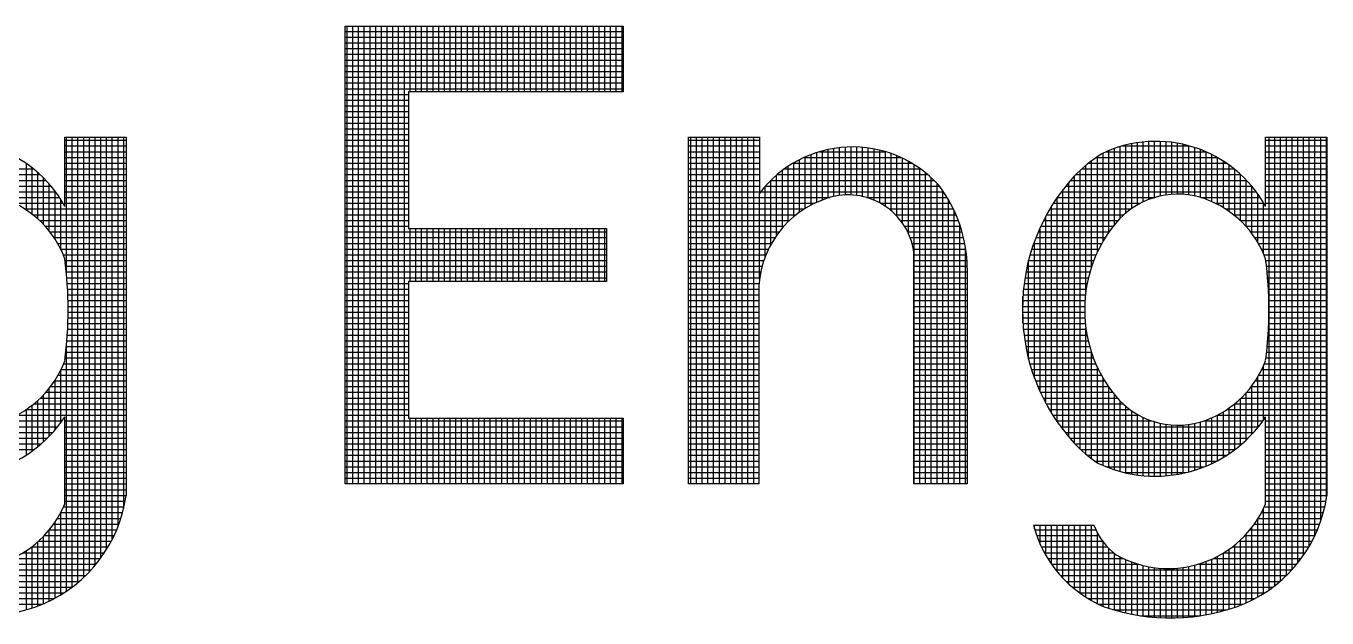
# Model space of a CAD drawing. Header units: inches. Extents: x 1131 to 1972, y 12 to 606.
# Drawn here: x 1853.351 to 1857.295, y 111.971 to 113.765 of the extents above; entities that cross this region are included whole.
import ezdxf

# ---------------------------------------------------------------- set-up
doc = ezdxf.new("R2010")
doc.units = ezdxf.units.IN
doc.header["$MEASUREMENT"] = 0
doc.layers.add('BG ÇÑ±¹Áö¿ª³\xad¹æ±â¼úÁÖ½ÄÈ¸»ç CI', color=7, linetype='Continuous')

msp = doc.modelspace()

# ---------------------------------------------------------------- linework, layer by layer
at = {"layer": 'BG ÇÑ±¹Áö¿ª³\xad¹æ±â¼úÁÖ½ÄÈ¸»ç CI', "color": 7, "linetype": 'Continuous', "lineweight": 25}
for p, q in [((1854.3183, 112.3777), (1854.3183, 113.7652)), ((1854.3183, 113.7652), (1855.1617, 113.7652)), ((1854.3245, 112.3777), (1854.3245, 113.7652)), ((1854.3419, 112.3777), (1854.3419, 113.7652)), ((1854.3593, 112.3777), (1854.3593, 113.7652)), ((1854.3766, 112.3777), (1854.3766, 113.7652)), ((1854.394, 112.3777), (1854.394, 113.7652)), ((1854.4114, 112.3777), (1854.4114, 113.7652)), ((1854.4287, 112.3777), (1854.4287, 113.7652)), ((1854.4461, 112.3777), (1854.4461, 113.7652)), ((1854.4635, 112.3777), (1854.4635, 113.7652)), ((1854.4808, 112.3777), (1854.4808, 113.7652)), ((1854.4982, 112.3777), (1854.4982, 113.7652)), ((1854.5155, 113.5659), (1854.5155, 113.7652)), ((1854.5329, 113.5659), (1854.5329, 113.7652)), ((1854.5503, 113.5659), (1854.5503, 113.7652)), ((1854.5676, 113.5659), (1854.5676, 113.7652)), ((1854.585, 113.5659), (1854.585, 113.7652)), ((1854.6024, 113.5659), (1854.6024, 113.7652)), ((1854.6197, 113.5659), (1854.6197, 113.7652)), ((1854.6371, 113.5659), (1854.6371, 113.7652)), ((1854.6545, 113.5659), (1854.6545, 113.7652)), ((1854.6718, 113.5659), (1854.6718, 113.7652)), ((1854.6892, 113.5659), (1854.6892, 113.7652)), ((1854.7066, 113.5659), (1854.7066, 113.7652)), ((1854.7239, 113.5659), (1854.7239, 113.7652)), ((1854.7413, 113.5659), (1854.7413, 113.7652)), ((1854.7586, 113.5659), (1854.7586, 113.7652)), ((1854.776, 113.5659), (1854.776, 113.7652)), ((1854.7934, 113.5659), (1854.7934, 113.7652)), ((1854.8107, 113.5659), (1854.8107, 113.7652)), ((1854.8281, 113.5659), (1854.8281, 113.7652)), ((1854.8455, 113.5659), (1854.8455, 113.7652)), ((1854.8628, 113.5659), (1854.8628, 113.7652)), ((1854.8802, 113.5659), (1854.8802, 113.7652)), ((1854.8976, 113.5659), (1854.8976, 113.7652)), ((1854.9149, 113.5659), (1854.9149, 113.7652)), ((1854.9323, 113.5659), (1854.9323, 113.7652)), ((1854.9497, 113.5659), (1854.9497, 113.7652)), ((1854.967, 113.5659), (1854.967, 113.7652)), ((1854.9844, 113.5659), (1854.9844, 113.7652)), ((1855.0017, 113.5659), (1855.0017, 113.7652)), ((1855.0191, 113.5659), (1855.0191, 113.7652)), ((1855.0365, 113.5659), (1855.0365, 113.7652)), ((1855.0538, 113.5659), (1855.0538, 113.7652)), ((1855.0712, 113.5659), (1855.0712, 113.7652)), ((1855.0886, 113.5659), (1855.0886, 113.7652)), ((1855.1059, 113.5659), (1855.1059, 113.7652)), ((1855.1233, 113.5659), (1855.1233, 113.7652)), ((1855.1407, 113.5659), (1855.1407, 113.7652)), ((1855.158, 113.5659), (1855.158, 113.7652)), ((1855.1617, 113.7652), (1855.1617, 113.5659)), ((1854.3183, 113.749), (1855.1617, 113.749)), ((1854.3183, 113.7316), (1855.1617, 113.7316)), ((1854.3183, 113.7143), (1855.1617, 113.7143)), ((1854.3183, 113.6969), (1855.1617, 113.6969)), ((1854.3183, 113.6795), (1855.1617, 113.6795)), ((1854.3183, 113.6622), (1855.1617, 113.6622)), ((1854.3183, 113.6448), (1855.1617, 113.6448)), ((1854.3183, 113.6274), (1855.1617, 113.6274)), ((1854.3183, 113.6101), (1855.1617, 113.6101)), ((1854.3183, 113.5927), (1855.1617, 113.5927)), ((1854.3183, 113.5753), (1855.1617, 113.5753)), ((1855.1617, 113.5659), (1854.5105, 113.5659)), ((1854.5105, 113.5659), (1854.5105, 113.152)), ((1854.3183, 113.558), (1854.5105, 113.558)), ((1854.3183, 113.5406), (1854.5105, 113.5406)), ((1854.3183, 113.5232), (1854.5105, 113.5232)), ((1854.3183, 113.5059), (1854.5105, 113.5059)), ((1854.3183, 113.4885), (1854.5105, 113.4885)), ((1854.3183, 113.4712), (1854.5105, 113.4712)), ((1854.3183, 113.4538), (1854.5105, 113.4538)), ((1853.4686, 113.2183), (1853.4686, 113.4287)), ((1853.4686, 113.4287), (1853.6548, 113.4287)), ((1853.4686, 113.4191), (1853.6548, 113.4191)), ((1853.4737, 113.0148), (1853.4737, 113.4287)), ((1853.491, 112.0647), (1853.491, 113.4287)), ((1853.5084, 112.0785), (1853.5084, 113.4287)), ((1853.5258, 112.094), (1853.5258, 113.4287)), ((1853.5431, 112.1113), (1853.5431, 113.4287)), ((1853.5605, 112.1308), (1853.5605, 113.4287)), ((1853.5779, 112.153), (1853.5779, 113.4287)), ((1853.5952, 112.1787), (1853.5952, 113.4287)), ((1853.6126, 112.2094), (1853.6126, 113.4287)), ((1853.63, 112.248), (1853.63, 113.4287)), ((1853.6473, 112.3032), (1853.6473, 113.4287)), ((1853.6548, 113.4287), (1853.6548, 112.3425)), ((1854.3183, 113.4364), (1854.5105, 113.4364)), ((1854.3183, 113.4191), (1854.5105, 113.4191)), ((1855.3599, 112.3777), (1855.3599, 113.4281)), ((1855.3599, 113.4281), (1855.5747, 113.4281)), ((1855.3599, 113.4191), (1855.5747, 113.4191)), ((1855.3664, 112.3777), (1855.3664, 113.4281)), ((1855.3838, 112.3777), (1855.3838, 113.4281)), ((1855.4011, 112.3777), (1855.4011, 113.4281)), ((1855.4185, 112.3777), (1855.4185, 113.4281)), ((1855.4359, 112.3777), (1855.4359, 113.4281)), ((1855.4532, 112.3777), (1855.4532, 113.4281)), ((1855.4706, 112.3777), (1855.4706, 113.4281)), ((1855.488, 112.3777), (1855.488, 113.4281)), ((1855.5053, 112.3777), (1855.5053, 113.4281)), ((1855.5227, 112.3777), (1855.5227, 113.4281)), ((1855.54, 112.3777), (1855.54, 113.4281)), ((1855.5574, 112.3777), (1855.5574, 113.4281)), ((1855.5747, 113.4281), (1855.5747, 113.258)), ((1856.7035, 113.2119), (1856.7035, 113.4084)), ((1856.7208, 113.2229), (1856.7208, 113.4115)), ((1856.7382, 113.232), (1856.7382, 113.4137)), ((1856.7556, 113.2394), (1856.7556, 113.415)), ((1856.7729, 113.2454), (1856.7729, 113.4156)), ((1856.7903, 113.2499), (1856.7903, 113.4154)), ((1856.8077, 113.2531), (1856.8077, 113.4144)), ((1856.825, 113.255), (1856.825, 113.4126)), ((1856.8424, 113.2556), (1856.8424, 113.41)), ((1856.8598, 113.2551), (1856.8598, 113.4065)), ((1857.1093, 113.2183), (1857.1093, 113.4287)), ((1857.1093, 113.4287), (1857.2955, 113.4287)), ((1857.1093, 113.4191), (1857.2955, 113.4191)), ((1857.1202, 112.0563), (1857.1202, 113.4287)), ((1857.1376, 112.0692), (1857.1376, 113.4287)), ((1857.1549, 112.0835), (1857.1549, 113.4287)), ((1857.1723, 112.0996), (1857.1723, 113.4287)), ((1857.1897, 112.1176), (1857.1897, 113.4287)), ((1857.207, 112.1379), (1857.207, 113.4287)), ((1857.2244, 112.1612), (1857.2244, 113.4287)), ((1857.2418, 112.1885), (1857.2418, 113.4287)), ((1857.2591, 112.2214), (1857.2591, 113.4287)), ((1857.2765, 112.2639), (1857.2765, 113.4287)), ((1857.2939, 112.3319), (1857.2939, 113.4287)), ((1857.2955, 113.4287), (1857.2955, 112.3425)), ((1853.4686, 113.4017), (1853.6548, 113.4017)), ((1853.4686, 113.3843), (1853.6548, 113.3843)), ((1853.4686, 113.367), (1853.6548, 113.367)), ((1854.3183, 113.4017), (1854.5105, 113.4017)), ((1854.3183, 113.3843), (1854.5105, 113.3843)), ((1854.3183, 113.367), (1854.5105, 113.367)), ((1855.3599, 113.4017), (1855.5747, 113.4017)), ((1855.3599, 113.3843), (1855.5747, 113.3843)), ((1855.3599, 113.367), (1855.5747, 113.367)), ((1855.7102, 113.367), (1856.0033, 113.367)), ((1855.7137, 113.2126), (1855.7137, 113.3685)), ((1855.7311, 113.2225), (1855.7311, 113.3757)), ((1855.7484, 113.231), (1855.7484, 113.3818)), ((1855.7566, 113.3843), (1855.957, 113.3843)), ((1855.7658, 113.2381), (1855.7658, 113.3869)), ((1855.7832, 113.244), (1855.7832, 113.3911)), ((1855.8005, 113.2486), (1855.8005, 113.3943)), ((1855.8179, 113.2517), (1855.8179, 113.3967)), ((1855.8352, 113.2532), (1855.8352, 113.3982)), ((1855.8526, 113.2532), (1855.8526, 113.3988)), ((1855.87, 113.2516), (1855.87, 113.3986)), ((1855.8873, 113.2486), (1855.8873, 113.3975)), ((1855.9047, 113.2439), (1855.9047, 113.3956)), ((1855.9221, 113.2375), (1855.9221, 113.3928)), ((1855.9394, 113.2292), (1855.9394, 113.389)), ((1855.9568, 113.2186), (1855.9568, 113.3844)), ((1855.9742, 113.2054), (1855.9742, 113.3788)), ((1855.9915, 113.1887), (1855.9915, 113.3721)), ((1856.5958, 113.367), (1856.9627, 113.367)), ((1856.5993, 113.0798), (1856.5993, 113.3694)), ((1856.6166, 113.1128), (1856.6166, 113.38)), ((1856.6263, 113.3843), (1856.9278, 113.3843)), ((1856.634, 113.1398), (1856.634, 113.3876)), ((1856.6514, 113.1629), (1856.6514, 113.3942)), ((1856.6687, 113.1827), (1856.6687, 113.3998)), ((1856.6752, 113.4017), (1856.8789, 113.4017)), ((1856.6861, 113.1987), (1856.6861, 113.4046)), ((1856.8771, 113.2533), (1856.8771, 113.4022)), ((1856.8945, 113.2502), (1856.8945, 113.397)), ((1856.9118, 113.2459), (1856.9118, 113.3908)), ((1856.9292, 113.2401), (1856.9292, 113.3837)), ((1856.9466, 113.233), (1856.9466, 113.3755)), ((1856.9639, 113.2247), (1856.9639, 113.3663)), ((1857.1093, 113.4017), (1857.2955, 113.4017)), ((1857.1093, 113.3843), (1857.2955, 113.3843)), ((1857.1093, 113.367), (1857.2955, 113.367)), ((1852.9114, 113.3322), (1853.3734, 113.3322)), ((1853.3521, 113.2076), (1853.3521, 113.3481)), ((1853.3695, 113.195), (1853.3695, 113.3353)), ((1853.4686, 113.3496), (1853.6548, 113.3496)), ((1853.4686, 113.3322), (1853.6548, 113.3322)), ((1854.3183, 113.3496), (1854.5105, 113.3496)), ((1854.3183, 113.3322), (1854.5105, 113.3322)), ((1855.3599, 113.3496), (1855.5747, 113.3496)), ((1855.3599, 113.3322), (1855.5747, 113.3322)), ((1855.6442, 113.1533), (1855.6442, 113.3276)), ((1855.6505, 113.3322), (1856.0631, 113.3322)), ((1855.6616, 113.1718), (1855.6616, 113.3399)), ((1855.677, 113.3496), (1856.0366, 113.3496)), ((1855.679, 113.1876), (1855.679, 113.3508)), ((1855.6963, 113.201), (1855.6963, 113.3603)), ((1856.0089, 113.1671), (1856.0089, 113.3644)), ((1856.0263, 113.1368), (1856.0263, 113.3555)), ((1856.0436, 112.3777), (1856.0436, 113.3453)), ((1856.061, 112.3777), (1856.061, 113.3337)), ((1856.5472, 112.4832), (1856.5472, 113.3278)), ((1856.5521, 113.3322), (1857.014, 113.3322)), ((1856.5646, 112.961), (1856.5646, 113.3431)), ((1856.5725, 113.3496), (1856.9906, 113.3496)), ((1856.5819, 113.0364), (1856.5819, 113.3569)), ((1856.9813, 113.2149), (1856.9813, 113.3558)), ((1856.9987, 113.2035), (1856.9987, 113.344)), ((1857.016, 113.1903), (1857.016, 113.3306)), ((1857.1093, 113.3496), (1857.2955, 113.3496)), ((1857.1093, 113.3322), (1857.2955, 113.3322)), ((1852.8773, 113.2975), (1853.411, 113.2975)), ((1852.8933, 113.3149), (1853.3935, 113.3149)), ((1853.3869, 113.1805), (1853.3869, 113.3209)), ((1853.4042, 113.1635), (1853.4042, 113.3045)), ((1853.4686, 113.3149), (1853.6548, 113.3149)), ((1853.4686, 113.2975), (1853.6548, 113.2975)), ((1854.3183, 113.3149), (1854.5105, 113.3149)), ((1854.3183, 113.2975), (1854.5105, 113.2975)), ((1855.3599, 113.3149), (1855.5747, 113.3149)), ((1855.3599, 113.2975), (1855.5747, 113.2975)), ((1855.6093, 113.2975), (1856.1042, 113.2975)), ((1855.6095, 113.1033), (1855.6095, 113.2977)), ((1855.6269, 113.131), (1855.6269, 113.3136)), ((1855.6283, 113.3149), (1856.0852, 113.3149)), ((1856.0783, 112.3777), (1856.0783, 113.3206)), ((1856.0957, 112.3777), (1856.0957, 113.3056)), ((1856.1131, 112.3777), (1856.1131, 113.2885)), ((1856.5125, 112.5199), (1856.5125, 113.291)), ((1856.518, 113.2975), (1857.0517, 113.2975)), ((1856.5298, 112.5003), (1856.5298, 113.3106)), ((1856.5339, 113.3149), (1857.0342, 113.3149)), ((1857.0334, 113.175), (1857.0334, 113.3156)), ((1857.0508, 113.1571), (1857.0508, 113.2985)), ((1857.1093, 113.3149), (1857.2955, 113.3149)), ((1857.1093, 113.2975), (1857.2955, 113.2975)), ((1852.8493, 113.2628), (1853.4402, 113.2628)), ((1852.8628, 113.2801), (1853.4265, 113.2801)), ((1853.4216, 113.1435), (1853.4216, 113.2859)), ((1853.4389, 113.1192), (1853.4389, 113.2645)), ((1853.4686, 113.2801), (1853.6548, 113.2801)), ((1853.4686, 113.2628), (1853.6548, 113.2628)), ((1854.3183, 113.2801), (1854.5105, 113.2801)), ((1854.3183, 113.2628), (1854.5105, 113.2628)), ((1855.3599, 113.2801), (1855.5747, 113.2801)), ((1855.3599, 113.2628), (1855.5747, 113.2628)), ((1855.5748, 112.9971), (1855.5748, 113.258)), ((1855.5784, 113.2628), (1856.1328, 113.2628)), ((1855.5921, 113.066), (1855.5921, 113.2793)), ((1855.5929, 113.2801), (1856.1204, 113.2801)), ((1856.1304, 112.3777), (1856.1304, 113.2662)), ((1856.49, 113.2628), (1857.0809, 113.2628)), ((1856.4951, 112.5414), (1856.4951, 113.2695)), ((1856.5035, 113.2801), (1857.0672, 113.2801)), ((1857.0681, 113.1358), (1857.0681, 113.279)), ((1857.0855, 113.1098), (1857.0855, 113.2564)), ((1857.1093, 113.2801), (1857.2955, 113.2801)), ((1857.1093, 113.2628), (1857.2955, 113.2628)), ((1853.2727, 113.2454), (1853.4524, 113.2454)), ((1853.3166, 113.228), (1853.4631, 113.228)), ((1853.3474, 113.2107), (1853.6548, 113.2107)), ((1853.4563, 113.0886), (1853.4563, 113.2393)), ((1853.4686, 113.2454), (1853.6548, 113.2454)), ((1853.4686, 113.228), (1853.6548, 113.228)), ((1854.3183, 113.2454), (1854.5105, 113.2454)), ((1854.3183, 113.228), (1854.5105, 113.228)), ((1854.3183, 113.2107), (1854.5105, 113.2107)), ((1855.3599, 113.2454), (1855.788, 113.2454)), ((1855.3599, 113.228), (1855.7421, 113.228)), ((1855.3599, 113.2107), (1855.7106, 113.2107)), ((1855.8998, 113.2454), (1856.1439, 113.2454)), ((1855.9415, 113.228), (1856.1539, 113.228)), ((1855.9677, 113.2107), (1856.1628, 113.2107)), ((1856.1478, 112.3777), (1856.1478, 113.2388)), ((1856.4552, 113.2107), (1856.7017, 113.2107)), ((1856.4604, 112.5918), (1856.4604, 113.2192)), ((1856.466, 113.228), (1856.7302, 113.228)), ((1856.4775, 113.2454), (1856.7731, 113.2454)), ((1856.4777, 112.5652), (1856.4777, 113.2457)), ((1856.9134, 113.2454), (1857.093, 113.2454)), ((1856.9572, 113.228), (1857.1038, 113.228)), ((1856.988, 113.2107), (1857.2955, 113.2107)), ((1857.1029, 113.076), (1857.1029, 113.2297)), ((1857.1093, 113.2454), (1857.2955, 113.2454)), ((1857.1093, 113.228), (1857.2955, 113.228)), ((1853.3717, 113.1933), (1853.6548, 113.1933)), ((1853.3918, 113.176), (1853.6548, 113.176)), ((1854.3183, 113.1933), (1854.5105, 113.1933)), ((1854.3183, 113.176), (1854.5105, 113.176)), ((1855.3599, 113.1933), (1855.6861, 113.1933)), ((1855.3599, 113.176), (1855.6659, 113.176)), ((1855.9871, 113.1933), (1856.1707, 113.1933)), ((1856.0024, 113.176), (1856.1777, 113.176)), ((1856.1652, 112.3777), (1856.1652, 113.2057)), ((1856.4362, 113.176), (1856.6625, 113.176)), ((1856.443, 112.6219), (1856.443, 113.189)), ((1856.4453, 113.1933), (1856.6799, 113.1933)), ((1857.0123, 113.1933), (1857.2955, 113.1933)), ((1857.0324, 113.176), (1857.2955, 113.176)), ((1853.4088, 113.1586), (1853.6548, 113.1586)), ((1853.4233, 113.1412), (1853.6548, 113.1412)), ((1854.3183, 113.1586), (1854.5105, 113.1586)), ((1854.3183, 113.1412), (1855.1108, 113.1412)), ((1854.5105, 113.152), (1855.1108, 113.152)), ((1854.5155, 112.991), (1854.5155, 113.152)), ((1854.5329, 112.991), (1854.5329, 113.152)), ((1854.5503, 112.991), (1854.5503, 113.152)), ((1854.5676, 112.991), (1854.5676, 113.152)), ((1854.585, 112.991), (1854.585, 113.152)), ((1854.6024, 112.991), (1854.6024, 113.152)), ((1854.6197, 112.991), (1854.6197, 113.152)), ((1854.6371, 112.991), (1854.6371, 113.152)), ((1854.6545, 112.991), (1854.6545, 113.152)), ((1854.6718, 112.991), (1854.6718, 113.152)), ((1854.6892, 112.991), (1854.6892, 113.152)), ((1854.7066, 112.991), (1854.7066, 113.152)), ((1854.7239, 112.991), (1854.7239, 113.152)), ((1854.7413, 112.991), (1854.7413, 113.152)), ((1854.7586, 112.991), (1854.7586, 113.152)), ((1854.776, 112.991), (1854.776, 113.152)), ((1854.7934, 112.991), (1854.7934, 113.152)), ((1854.8107, 112.991), (1854.8107, 113.152)), ((1854.8281, 112.991), (1854.8281, 113.152)), ((1854.8455, 112.991), (1854.8455, 113.152)), ((1854.8628, 112.991), (1854.8628, 113.152)), ((1854.8802, 112.991), (1854.8802, 113.152)), ((1854.8976, 112.991), (1854.8976, 113.152)), ((1854.9149, 112.991), (1854.9149, 113.152)), ((1854.9323, 112.991), (1854.9323, 113.152)), ((1854.9497, 112.991), (1854.9497, 113.152)), ((1854.967, 112.991), (1854.967, 113.152)), ((1854.9844, 112.991), (1854.9844, 113.152)), ((1855.0017, 112.991), (1855.0017, 113.152)), ((1855.0191, 112.991), (1855.0191, 113.152)), ((1855.0365, 112.991), (1855.0365, 113.152)), ((1855.0538, 112.991), (1855.0538, 113.152)), ((1855.0712, 112.991), (1855.0712, 113.152)), ((1855.0886, 112.991), (1855.0886, 113.152)), ((1855.1059, 112.991), (1855.1059, 113.152)), ((1855.1108, 113.152), (1855.1108, 112.991)), ((1855.3599, 113.1586), (1855.6489, 113.1586)), ((1855.3599, 113.1412), (1855.6344, 113.1412)), ((1856.0145, 113.1586), (1856.1839, 113.1586)), ((1856.0242, 113.1412), (1856.1892, 113.1412)), ((1856.1825, 112.3777), (1856.1825, 113.1626)), ((1856.42, 113.1412), (1856.635, 113.1412)), ((1856.4256, 112.6569), (1856.4256, 113.154)), ((1856.4277, 113.1586), (1856.648, 113.1586)), ((1857.0494, 113.1586), (1857.2955, 113.1586)), ((1857.064, 113.1412), (1857.2955, 113.1412)), ((1853.4359, 113.1239), (1853.6548, 113.1239)), ((1853.4467, 113.1065), (1853.6548, 113.1065)), ((1854.3183, 113.1239), (1855.1108, 113.1239)), ((1854.3183, 113.1065), (1855.1108, 113.1065)), ((1855.3599, 113.1239), (1855.622, 113.1239)), ((1855.3599, 113.1065), (1855.6113, 113.1065)), ((1856.0317, 113.1239), (1856.1937, 113.1239)), ((1856.0374, 113.1065), (1856.1974, 113.1065)), ((1856.1999, 112.3777), (1856.1999, 113.0919)), ((1856.4064, 113.1065), (1856.613, 113.1065)), ((1856.4083, 112.6993), (1856.4083, 113.1116)), ((1856.4129, 113.1239), (1856.6234, 113.1239)), ((1857.0766, 113.1239), (1857.2955, 113.1239)), ((1857.0874, 113.1065), (1857.2955, 113.1065)), ((1853.4561, 113.0891), (1853.6548, 113.0891)), ((1853.464, 113.0718), (1853.6548, 113.0718)), ((1853.4694, 113.0544), (1853.6548, 113.0544)), ((1854.3183, 113.0891), (1855.1108, 113.0891)), ((1854.3183, 113.0718), (1855.1108, 113.0718)), ((1854.3183, 113.0544), (1855.1108, 113.0544)), ((1855.3599, 113.0891), (1855.6021, 113.0891)), ((1855.3599, 113.0718), (1855.5944, 113.0718)), ((1855.3599, 113.0544), (1855.5879, 113.0544)), ((1856.0415, 113.0891), (1856.2003, 113.0891)), ((1856.0428, 112.3777), (1856.0428, 113.0808)), ((1856.0428, 113.0718), (1856.2025, 113.0718)), ((1856.0428, 113.0544), (1856.204, 113.0544)), ((1856.3906, 113.0544), (1856.5884, 113.0544)), ((1856.3909, 112.7553), (1856.3909, 113.0556)), ((1856.3953, 113.0718), (1856.5956, 113.0718)), ((1856.4006, 113.0891), (1856.6038, 113.0891)), ((1857.0967, 113.0891), (1857.2955, 113.0891)), ((1857.1047, 113.0718), (1857.2955, 113.0718)), ((1857.11, 113.0544), (1857.2955, 113.0544)), ((1853.4714, 113.037), (1853.6548, 113.037)), ((1853.4732, 113.0197), (1853.6548, 113.0197)), ((1854.3183, 113.037), (1855.1108, 113.037)), ((1854.3183, 113.0197), (1855.1108, 113.0197)), ((1855.3599, 113.037), (1855.5827, 113.037)), ((1855.3599, 113.0197), (1855.5785, 113.0197)), ((1856.0428, 113.037), (1856.2048, 113.037)), ((1856.0428, 113.0197), (1856.2049, 113.0197)), ((1856.2049, 113.0312), (1856.2049, 112.3777)), ((1856.3829, 113.0197), (1856.5767, 113.0197)), ((1856.3865, 113.037), (1856.5821, 113.037)), ((1857.1121, 113.037), (1857.2955, 113.037)), ((1857.1139, 113.0197), (1857.2955, 113.0197)), ((1853.4748, 113.0023), (1853.6548, 113.0023)), ((1853.476, 112.9849), (1853.6548, 112.9849)), ((1854.3183, 113.0023), (1855.1108, 113.0023)), ((1854.3183, 112.9849), (1854.5105, 112.9849)), ((1855.1108, 112.991), (1854.5105, 112.991)), ((1854.5105, 112.991), (1854.5105, 112.577)), ((1855.3599, 113.0023), (1855.5755, 113.0023)), ((1855.3599, 112.9849), (1855.5735, 112.9849)), ((1856.0428, 113.0023), (1856.2049, 113.0023)), ((1856.0428, 112.9849), (1856.2049, 112.9849)), ((1856.3773, 112.9849), (1856.5684, 112.9849)), ((1856.3798, 113.0023), (1856.5722, 113.0023)), ((1857.1154, 113.0023), (1857.2955, 113.0023)), ((1857.1167, 112.9849), (1857.2955, 112.9849)), ((1853.4771, 112.9676), (1853.6548, 112.9676)), ((1853.4779, 112.9502), (1853.6548, 112.9502)), ((1853.4784, 112.9329), (1853.6548, 112.9329)), ((1854.3183, 112.9676), (1854.5105, 112.9676)), ((1854.3183, 112.9502), (1854.5105, 112.9502)), ((1854.3183, 112.9329), (1854.5105, 112.9329)), ((1855.3599, 112.9676), (1855.5725, 112.9676)), ((1855.3599, 112.9502), (1855.5724, 112.9502)), ((1855.3599, 112.9329), (1855.5724, 112.9329)), ((1855.5724, 112.9537), (1855.5724, 112.3777)), ((1856.0428, 112.9676), (1856.2049, 112.9676)), ((1856.0428, 112.9502), (1856.2049, 112.9502)), ((1856.0428, 112.9329), (1856.2049, 112.9329)), ((1856.3729, 112.9329), (1856.5619, 112.9329)), ((1856.3735, 112.8649), (1856.3735, 112.946)), ((1856.3738, 112.9502), (1856.5633, 112.9502)), ((1856.3753, 112.9676), (1856.5655, 112.9676)), ((1857.1178, 112.9676), (1857.2955, 112.9676)), ((1857.1185, 112.9502), (1857.2955, 112.9502)), ((1857.1191, 112.9329), (1857.2955, 112.9329)), ((1853.4787, 112.9155), (1853.6548, 112.9155)), ((1853.4787, 112.8981), (1853.6548, 112.8981)), ((1854.3183, 112.9155), (1854.5105, 112.9155)), ((1854.3183, 112.8981), (1854.5105, 112.8981)), ((1855.3599, 112.9155), (1855.5724, 112.9155)), ((1855.3599, 112.8981), (1855.5724, 112.8981)), ((1856.0428, 112.9155), (1856.2049, 112.9155)), ((1856.0428, 112.8981), (1856.2049, 112.8981)), ((1856.3724, 112.9155), (1856.5612, 112.9155)), ((1856.3724, 112.8981), (1856.5611, 112.8981)), ((1857.1193, 112.9155), (1857.2955, 112.9155)), ((1857.1194, 112.8981), (1857.2955, 112.8981)), ((1853.478, 112.8634), (1853.6548, 112.8634)), ((1853.4784, 112.8808), (1853.6548, 112.8808)), ((1854.3183, 112.8808), (1854.5105, 112.8808)), ((1854.3183, 112.8634), (1854.5105, 112.8634)), ((1855.3599, 112.8808), (1855.5724, 112.8808)), ((1855.3599, 112.8634), (1855.5724, 112.8634)), ((1856.0428, 112.8808), (1856.2049, 112.8808)), ((1856.0428, 112.8634), (1856.2049, 112.8634)), ((1856.3728, 112.8808), (1856.5617, 112.8808)), ((1856.3736, 112.8634), (1856.563, 112.8634)), ((1857.1186, 112.8634), (1857.2955, 112.8634)), ((1857.1191, 112.8808), (1857.2955, 112.8808)), ((1853.4762, 112.8287), (1853.6548, 112.8287)), ((1853.4772, 112.846), (1853.6548, 112.846)), ((1854.3183, 112.846), (1854.5105, 112.846)), ((1854.3183, 112.8287), (1854.5105, 112.8287)), ((1855.3599, 112.846), (1855.5724, 112.846)), ((1855.3599, 112.8287), (1855.5724, 112.8287)), ((1856.0428, 112.846), (1856.2049, 112.846)), ((1856.0428, 112.8287), (1856.2049, 112.8287)), ((1856.375, 112.846), (1856.5651, 112.846)), ((1856.377, 112.8287), (1856.5679, 112.8287)), ((1856.5646, 112.4678), (1856.5646, 112.8499)), ((1857.1169, 112.8287), (1857.2955, 112.8287)), ((1857.1179, 112.846), (1857.2955, 112.846)), ((1853.4717, 112.7766), (1853.6548, 112.7766)), ((1853.4735, 112.7939), (1853.6548, 112.7939)), ((1853.4737, 112.0522), (1853.4737, 112.7961)), ((1853.475, 112.8113), (1853.6548, 112.8113)), ((1854.3183, 112.8113), (1854.5105, 112.8113)), ((1854.3183, 112.7939), (1854.5105, 112.7939)), ((1854.3183, 112.7766), (1854.5105, 112.7766)), ((1855.3599, 112.8113), (1855.5724, 112.8113)), ((1855.3599, 112.7939), (1855.5724, 112.7939)), ((1855.3599, 112.7766), (1855.5724, 112.7766)), ((1856.0428, 112.8113), (1856.2049, 112.8113)), ((1856.0428, 112.7939), (1856.2049, 112.7939)), ((1856.0428, 112.7766), (1856.2049, 112.7766)), ((1856.3794, 112.8113), (1856.5715, 112.8113)), ((1856.3824, 112.7939), (1856.576, 112.7939)), ((1856.3859, 112.7766), (1856.5812, 112.7766)), ((1856.5819, 112.454), (1856.5819, 112.7745)), ((1857.1124, 112.7766), (1857.2955, 112.7766)), ((1857.1142, 112.7939), (1857.2955, 112.7939)), ((1857.1157, 112.8113), (1857.2955, 112.8113)), ((1853.4651, 112.7418), (1853.6548, 112.7418)), ((1853.4697, 112.7592), (1853.6548, 112.7592)), ((1854.3183, 112.7592), (1854.5105, 112.7592)), ((1854.3183, 112.7418), (1854.5105, 112.7418)), ((1855.3599, 112.7592), (1855.5724, 112.7592)), ((1855.3599, 112.7418), (1855.5724, 112.7418)), ((1856.0428, 112.7592), (1856.2049, 112.7592)), ((1856.0428, 112.7418), (1856.2049, 112.7418)), ((1856.3899, 112.7592), (1856.5874, 112.7592)), ((1856.3945, 112.7418), (1856.5944, 112.7418)), ((1857.1058, 112.7418), (1857.2955, 112.7418)), ((1857.1104, 112.7592), (1857.2955, 112.7592)), ((1853.4483, 112.7071), (1853.6548, 112.7071)), ((1853.4563, 112.5627), (1853.4563, 112.7223)), ((1853.4574, 112.7245), (1853.6548, 112.7245)), ((1854.3183, 112.7245), (1854.5105, 112.7245)), ((1854.3183, 112.7071), (1854.5105, 112.7071)), ((1855.3599, 112.7245), (1855.5724, 112.7245)), ((1855.3599, 112.7071), (1855.5724, 112.7071)), ((1856.0428, 112.7245), (1856.2049, 112.7245)), ((1856.0428, 112.7071), (1856.2049, 112.7071)), ((1856.3997, 112.7245), (1856.6025, 112.7245)), ((1856.4055, 112.7071), (1856.6115, 112.7071)), ((1856.5993, 112.4416), (1856.5993, 112.7311)), ((1856.6166, 112.4334), (1856.6166, 112.6981)), ((1857.0855, 112.548), (1857.0855, 112.7011)), ((1857.089, 112.7071), (1857.2955, 112.7071)), ((1857.098, 112.7245), (1857.2955, 112.7245)), ((1857.1029, 112.5708), (1857.1029, 112.7349)), ((1853.4216, 112.522), (1853.4216, 112.6674)), ((1853.4254, 112.6724), (1853.6548, 112.6724)), ((1853.4377, 112.6897), (1853.6548, 112.6897)), ((1853.4389, 112.5409), (1853.4389, 112.6917)), ((1854.3183, 112.6897), (1854.5105, 112.6897)), ((1854.3183, 112.6724), (1854.5105, 112.6724)), ((1855.3599, 112.6897), (1855.5724, 112.6897)), ((1855.3599, 112.6724), (1855.5724, 112.6724)), ((1856.0428, 112.6897), (1856.2049, 112.6897)), ((1856.0428, 112.6724), (1856.2049, 112.6724)), ((1856.4119, 112.6897), (1856.6217, 112.6897)), ((1856.4189, 112.6724), (1856.6331, 112.6724)), ((1856.634, 112.4264), (1856.634, 112.6711)), ((1857.0661, 112.6724), (1857.2955, 112.6724)), ((1857.0681, 112.5281), (1857.0681, 112.6751)), ((1857.0784, 112.6897), (1857.2955, 112.6897)), ((1853.375, 112.6203), (1853.6548, 112.6203)), ((1853.3869, 112.4903), (1853.3869, 112.6304)), ((1853.3946, 112.6377), (1853.6548, 112.6377)), ((1853.4042, 112.5052), (1853.4042, 112.6474)), ((1853.4112, 112.655), (1853.6548, 112.655)), ((1854.3183, 112.655), (1854.5105, 112.655)), ((1854.3183, 112.6377), (1854.5105, 112.6377)), ((1854.3183, 112.6203), (1854.5105, 112.6203)), ((1855.3599, 112.655), (1855.5724, 112.655)), ((1855.3599, 112.6377), (1855.5724, 112.6377)), ((1855.3599, 112.6203), (1855.5724, 112.6203)), ((1856.0428, 112.655), (1856.2049, 112.655)), ((1856.0428, 112.6377), (1856.2049, 112.6377)), ((1856.0428, 112.6203), (1856.2049, 112.6203)), ((1856.4265, 112.655), (1856.6459, 112.655)), ((1856.4348, 112.6377), (1856.6601, 112.6377)), ((1856.4439, 112.6203), (1856.6769, 112.6203)), ((1856.6514, 112.4203), (1856.6514, 112.6481)), ((1856.6687, 112.4151), (1856.6687, 112.6282)), ((1857.0157, 112.6203), (1857.2955, 112.6203)), ((1857.016, 112.4813), (1857.016, 112.6206)), ((1857.0334, 112.4951), (1857.0334, 112.6359)), ((1857.0353, 112.6377), (1857.2955, 112.6377)), ((1857.0508, 112.5106), (1857.0508, 112.6538)), ((1857.0518, 112.655), (1857.2955, 112.655)), ((1853.3219, 112.5856), (1853.6548, 112.5856)), ((1853.3515, 112.6029), (1853.6548, 112.6029)), ((1853.3521, 112.4651), (1853.3521, 112.6034)), ((1853.3695, 112.477), (1853.3695, 112.6159)), ((1853.4686, 112.3168), (1853.4686, 112.5803)), ((1854.3183, 112.6029), (1854.5105, 112.6029)), ((1854.3183, 112.5856), (1854.5105, 112.5856)), ((1855.3599, 112.6029), (1855.5724, 112.6029)), ((1855.3599, 112.5856), (1855.5724, 112.5856)), ((1856.0428, 112.6029), (1856.2049, 112.6029)), ((1856.0428, 112.5856), (1856.2049, 112.5856)), ((1856.4537, 112.6029), (1856.698, 112.6029)), ((1856.4642, 112.5856), (1856.7252, 112.5856)), ((1856.6861, 112.4108), (1856.6861, 112.6122)), ((1856.7035, 112.4072), (1856.7035, 112.599)), ((1856.7208, 112.4045), (1856.7208, 112.588)), ((1856.7382, 112.4025), (1856.7382, 112.5789)), ((1856.9466, 112.4393), (1856.9466, 112.5779)), ((1856.9626, 112.5856), (1857.2955, 112.5856)), ((1856.9639, 112.4481), (1856.9639, 112.5863)), ((1856.9813, 112.4579), (1856.9813, 112.596)), ((1856.9921, 112.6029), (1857.2955, 112.6029)), ((1856.9987, 112.4689), (1856.9987, 112.6074)), ((1857.1093, 112.3168), (1857.1093, 112.5803)), ((1852.8473, 112.5508), (1853.4471, 112.5508)), ((1853.2812, 112.5682), (1853.4603, 112.5682)), ((1853.4686, 112.5682), (1853.6548, 112.5682)), ((1853.4686, 112.5508), (1853.6548, 112.5508)), ((1854.3183, 112.5682), (1855.1617, 112.5682)), ((1854.3183, 112.5508), (1855.1617, 112.5508)), ((1854.5105, 112.577), (1855.1617, 112.577)), ((1854.5155, 112.3777), (1854.5155, 112.577)), ((1854.5329, 112.3777), (1854.5329, 112.577)), ((1854.5503, 112.3777), (1854.5503, 112.577)), ((1854.5676, 112.3777), (1854.5676, 112.577)), ((1854.585, 112.3777), (1854.585, 112.577)), ((1854.6024, 112.3777), (1854.6024, 112.577)), ((1854.6197, 112.3777), (1854.6197, 112.577)), ((1854.6371, 112.3777), (1854.6371, 112.577)), ((1854.6545, 112.3777), (1854.6545, 112.577)), ((1854.6718, 112.3777), (1854.6718, 112.577)), ((1854.6892, 112.3777), (1854.6892, 112.577)), ((1854.7066, 112.3777), (1854.7066, 112.577)), ((1854.7239, 112.3777), (1854.7239, 112.577)), ((1854.7413, 112.3777), (1854.7413, 112.577)), ((1854.7586, 112.3777), (1854.7586, 112.577)), ((1854.776, 112.3777), (1854.776, 112.577)), ((1854.7934, 112.3777), (1854.7934, 112.577)), ((1854.8107, 112.3777), (1854.8107, 112.577)), ((1854.8281, 112.3777), (1854.8281, 112.577)), ((1854.8455, 112.3777), (1854.8455, 112.577)), ((1854.8628, 112.3777), (1854.8628, 112.577)), ((1854.8802, 112.3777), (1854.8802, 112.577)), ((1854.8976, 112.3777), (1854.8976, 112.577)), ((1854.9149, 112.3777), (1854.9149, 112.577)), ((1854.9323, 112.3777), (1854.9323, 112.577)), ((1854.9497, 112.3777), (1854.9497, 112.577)), ((1854.967, 112.3777), (1854.967, 112.577)), ((1854.9844, 112.3777), (1854.9844, 112.577)), ((1855.0017, 112.3777), (1855.0017, 112.577)), ((1855.0191, 112.3777), (1855.0191, 112.577)), ((1855.0365, 112.3777), (1855.0365, 112.577)), ((1855.0538, 112.3777), (1855.0538, 112.577)), ((1855.0712, 112.3777), (1855.0712, 112.577)), ((1855.0886, 112.3777), (1855.0886, 112.577)), ((1855.1059, 112.3777), (1855.1059, 112.577)), ((1855.1233, 112.3777), (1855.1233, 112.577)), ((1855.1407, 112.3777), (1855.1407, 112.577)), ((1855.158, 112.3777), (1855.158, 112.577)), ((1855.1617, 112.577), (1855.1617, 112.3777)), ((1855.3599, 112.5682), (1855.5724, 112.5682)), ((1855.3599, 112.5508), (1855.5724, 112.5508)), ((1856.0428, 112.5682), (1856.2049, 112.5682)), ((1856.0428, 112.5508), (1856.2049, 112.5508)), ((1856.4757, 112.5682), (1856.7647, 112.5682)), ((1856.488, 112.5508), (1857.0878, 112.5508)), ((1856.7556, 112.4013), (1856.7556, 112.5715)), ((1856.7729, 112.4008), (1856.7729, 112.5656)), ((1856.7903, 112.4011), (1856.7903, 112.5611)), ((1856.8077, 112.4021), (1856.8077, 112.5579)), ((1856.825, 112.4039), (1856.825, 112.556)), ((1856.8424, 112.4065), (1856.8424, 112.5553)), ((1856.8598, 112.4099), (1856.8598, 112.5558)), ((1856.8771, 112.414), (1856.8771, 112.5576)), ((1856.8945, 112.419), (1856.8945, 112.5607)), ((1856.9118, 112.4249), (1856.9118, 112.5651)), ((1856.9218, 112.5682), (1857.101, 112.5682)), ((1856.9292, 112.4316), (1856.9292, 112.5708)), ((1857.1093, 112.5682), (1857.2955, 112.5682)), ((1857.1093, 112.5508), (1857.2955, 112.5508)), ((1852.8606, 112.5335), (1853.4324, 112.5335)), ((1852.875, 112.5161), (1853.4158, 112.5161)), ((1852.8906, 112.4987), (1853.397, 112.4987)), ((1853.4686, 112.5335), (1853.6548, 112.5335)), ((1853.4686, 112.5161), (1853.6548, 112.5161)), ((1853.4686, 112.4987), (1853.6548, 112.4987)), ((1854.3183, 112.5335), (1855.1617, 112.5335)), ((1854.3183, 112.5161), (1855.1617, 112.5161)), ((1854.3183, 112.4987), (1855.1617, 112.4987)), ((1855.3599, 112.5335), (1855.5724, 112.5335)), ((1855.3599, 112.5161), (1855.5724, 112.5161)), ((1855.3599, 112.4987), (1855.5724, 112.4987)), ((1856.0428, 112.5335), (1856.2049, 112.5335)), ((1856.0428, 112.5161), (1856.2049, 112.5161)), ((1856.0428, 112.4987), (1856.2049, 112.4987)), ((1856.5013, 112.5335), (1857.073, 112.5335)), ((1856.5157, 112.5161), (1857.0564, 112.5161)), ((1856.5313, 112.4987), (1857.0376, 112.4987)), ((1857.1093, 112.5335), (1857.2955, 112.5335)), ((1857.1093, 112.5161), (1857.2955, 112.5161)), ((1857.1093, 112.4987), (1857.2955, 112.4987)), ((1852.9084, 112.4814), (1853.3755, 112.4814)), ((1853.4686, 112.4814), (1853.6548, 112.4814)), ((1853.4686, 112.464), (1853.6548, 112.464)), ((1854.3183, 112.4814), (1855.1617, 112.4814)), ((1854.3183, 112.464), (1855.1617, 112.464)), ((1855.3599, 112.4814), (1855.5724, 112.4814)), ((1855.3599, 112.464), (1855.5724, 112.464)), ((1856.0428, 112.4814), (1856.2049, 112.4814)), ((1856.0428, 112.464), (1856.2049, 112.464)), ((1856.5491, 112.4814), (1857.0161, 112.4814)), ((1856.5691, 112.464), (1856.9911, 112.464)), ((1857.1093, 112.4814), (1857.2955, 112.4814)), ((1857.1093, 112.464), (1857.2955, 112.464)), ((1853.4686, 112.4466), (1853.6548, 112.4466)), ((1853.4686, 112.4293), (1853.6548, 112.4293)), ((1854.3183, 112.4466), (1855.1617, 112.4466)), ((1854.3183, 112.4293), (1855.1617, 112.4293)), ((1855.3599, 112.4466), (1855.5724, 112.4466)), ((1855.3599, 112.4293), (1855.5724, 112.4293)), ((1856.0428, 112.4466), (1856.2049, 112.4466)), ((1856.0428, 112.4293), (1856.2049, 112.4293)), ((1856.592, 112.4466), (1856.9612, 112.4466)), ((1856.6265, 112.4293), (1856.9234, 112.4293)), ((1857.1093, 112.4466), (1857.2955, 112.4466)), ((1857.1093, 112.4293), (1857.2955, 112.4293)), ((1853.4686, 112.4119), (1853.6548, 112.4119)), ((1853.4686, 112.3946), (1853.6548, 112.3946)), ((1854.3183, 112.4119), (1855.1617, 112.4119)), ((1854.3183, 112.3946), (1855.1617, 112.3946)), ((1855.3599, 112.4119), (1855.5724, 112.4119)), ((1855.3599, 112.3946), (1855.5724, 112.3946)), ((1856.0428, 112.4119), (1856.2049, 112.4119)), ((1856.0428, 112.3946), (1856.2049, 112.3946)), ((1856.6811, 112.4119), (1856.8688, 112.4119)), ((1857.1093, 112.4119), (1857.2955, 112.4119)), ((1857.1093, 112.3946), (1857.2955, 112.3946)), ((1853.4686, 112.3772), (1853.6548, 112.3772)), ((1853.4686, 112.3598), (1853.6548, 112.3598)), ((1853.4686, 112.3425), (1853.6548, 112.3425)), ((1855.1617, 112.3777), (1854.3183, 112.3777)), ((1855.5724, 112.3777), (1855.3599, 112.3777)), ((1856.2049, 112.3777), (1856.0428, 112.3777)), ((1857.1093, 112.3772), (1857.2955, 112.3772)), ((1857.1093, 112.3598), (1857.2955, 112.3598)), ((1857.1093, 112.3425), (1857.2955, 112.3425)), ((1853.4647, 112.3077), (1853.6484, 112.3077)), ((1853.4686, 112.3251), (1853.652, 112.3251)), ((1857.1029, 112.0447), (1857.1029, 112.3024)), ((1857.1054, 112.3077), (1857.2891, 112.3077)), ((1857.1093, 112.3251), (1857.2927, 112.3251)), ((1853.4389, 112.031), (1853.4389, 112.2618)), ((1853.4462, 112.273), (1853.6389, 112.273)), ((1853.4561, 112.2904), (1853.644, 112.2904)), ((1853.4563, 112.041), (1853.4563, 112.2908)), ((1857.0855, 112.0343), (1857.0855, 112.2708)), ((1857.0868, 112.273), (1857.2795, 112.273)), ((1857.0968, 112.2904), (1857.2847, 112.2904)), ((1853.4215, 112.2383), (1853.626, 112.2383)), ((1853.4216, 112.022), (1853.4216, 112.2384)), ((1853.4347, 112.2556), (1853.6329, 112.2556)), ((1856.4052, 112.2522), (1856.5891, 112.2522)), ((1856.4083, 112.2413), (1856.4083, 112.2522)), ((1856.4092, 112.2383), (1856.5946, 112.2383)), ((1856.4256, 112.1948), (1856.4256, 112.2522)), ((1856.443, 112.1611), (1856.443, 112.2522)), ((1856.4604, 112.134), (1856.4604, 112.2522)), ((1856.4777, 112.1112), (1856.4777, 112.2522)), ((1856.4951, 112.0916), (1856.4951, 112.2522)), ((1856.5125, 112.0745), (1856.5125, 112.2522)), ((1856.5298, 112.0594), (1856.5298, 112.2522)), ((1856.5472, 112.0461), (1856.5472, 112.2522)), ((1856.5646, 112.0343), (1856.5646, 112.2522)), ((1856.5819, 112.0238), (1856.5819, 112.2522)), ((1856.5993, 112.0146), (1856.5993, 112.2285)), ((1857.0508, 112.0166), (1857.0508, 112.2251)), ((1857.0621, 112.2383), (1857.2667, 112.2383)), ((1857.0681, 112.0249), (1857.0681, 112.2458)), ((1857.0754, 112.2556), (1857.2735, 112.2556)), ((1853.3675, 112.1862), (1853.5997, 112.1862)), ((1853.3695, 112.0015), (1853.3695, 112.1877)), ((1853.3869, 112.0075), (1853.3869, 112.2021)), ((1853.3884, 112.2035), (1853.6095, 112.2035)), ((1853.4042, 112.0141), (1853.4042, 112.2188)), ((1853.4062, 112.2209), (1853.6182, 112.2209)), ((1856.415, 112.2209), (1856.6035, 112.2209)), ((1856.4218, 112.2035), (1856.6148, 112.2035)), ((1856.4297, 112.1862), (1856.6294, 112.1862)), ((1856.6166, 112.0065), (1856.6166, 112.2011)), ((1857.0082, 112.1862), (1857.2404, 112.1862)), ((1857.016, 112.0034), (1857.016, 112.1923)), ((1857.0291, 112.2035), (1857.2502, 112.2035)), ((1857.0334, 112.0097), (1857.0334, 112.2075)), ((1857.0469, 112.2209), (1857.2589, 112.2209)), ((1853.3104, 112.1514), (1853.5767, 112.1514)), ((1853.3423, 112.1688), (1853.5889, 112.1688)), ((1853.3521, 111.996), (1853.3521, 112.1751)), ((1856.4386, 112.1688), (1856.6483, 112.1688)), ((1856.4488, 112.1514), (1856.6781, 112.1514)), ((1856.634, 112.0004), (1856.634, 112.1815)), ((1856.6514, 111.995), (1856.6514, 112.1664)), ((1856.6687, 111.9903), (1856.6687, 112.1561)), ((1856.6861, 111.9861), (1856.6861, 112.1478)), ((1856.9466, 111.9843), (1856.9466, 112.1494)), ((1856.9511, 112.1514), (1857.2174, 112.1514)), ((1856.9639, 111.9882), (1856.9639, 112.1579)), ((1856.9813, 111.9927), (1856.9813, 112.1678)), ((1856.983, 112.1688), (1857.2295, 112.1688)), ((1856.9987, 111.9978), (1856.9987, 112.1792)), ((1852.8326, 112.1167), (1853.5482, 112.1167)), ((1853.2649, 112.1341), (1853.5632, 112.1341)), ((1856.4603, 112.1341), (1856.7235, 112.1341)), ((1856.4733, 112.1167), (1857.1889, 112.1167)), ((1856.7035, 111.9824), (1856.7035, 112.1408)), ((1856.7208, 111.9792), (1856.7208, 112.1349)), ((1856.7382, 111.9766), (1856.7382, 112.1301)), ((1856.7556, 111.9745), (1856.7556, 112.1263)), ((1856.7729, 111.9729), (1856.7729, 112.1236)), ((1856.7903, 111.9717), (1856.7903, 112.1218)), ((1856.8077, 111.9711), (1856.8077, 112.1209)), ((1856.825, 111.971), (1856.825, 112.121)), ((1856.8424, 111.9714), (1856.8424, 112.1221)), ((1856.8598, 111.9723), (1856.8598, 112.1241)), ((1856.8771, 111.9737), (1856.8771, 112.127)), ((1856.8945, 111.9755), (1856.8945, 112.131)), ((1856.9056, 112.1341), (1857.2039, 112.1341)), ((1856.9118, 111.9779), (1856.9118, 112.136)), ((1856.9292, 111.9808), (1856.9292, 112.1421)), ((1852.8472, 112.0994), (1853.5314, 112.0994)), ((1852.8639, 112.082), (1853.5125, 112.082)), ((1852.8829, 112.0646), (1853.491, 112.0646)), ((1856.4879, 112.0994), (1857.1721, 112.0994)), ((1856.5045, 112.082), (1857.1532, 112.082)), ((1856.5235, 112.0646), (1857.1317, 112.0646)), ((1852.9049, 112.0473), (1853.4662, 112.0473)), ((1852.9309, 112.0299), (1853.4369, 112.0299)), ((1856.5455, 112.0473), (1857.1069, 112.0473)), ((1856.5716, 112.0299), (1857.0776, 112.0299)), ((1852.9628, 112.0125), (1853.4002, 112.0125)), ((1856.6035, 112.0125), (1857.0409, 112.0125)), ((1856.651, 111.9952), (1856.9899, 111.9952)), ((1856.7298, 111.9778), (1856.911, 111.9778))]:
    msp.add_line(p, q, dxfattribs=at)
for centre, radius, start, end in [((1853.1364, 113.0373), 0.3784, 28.5804, 115.7552), ((1856.777, 113.0373), 0.3784, 28.5804, 115.7552), ((1855.8568, 113.0461), 0.3527, 42.0809, 143.0927), ((1856.8433, 113.0104), 0.4341, 122.0981, 136.3991), ((1856.9647, 112.9085), 0.5923, 137.3627, 180.2938), ((1855.8439, 113.0524), 0.201, 8.1307, 107.4625), ((1855.7844, 113.0273), 0.4206, 0.5372, 37.3719), ((1856.8433, 113.0104), 0.2453, 70.0414, 136.0456), ((1853.1819, 112.9533), 0.306, 20.4054, 70.0414), ((1855.8698, 112.9594), 0.2974, 106.8512, 181.1019), ((1856.8225, 112.9533), 0.306, 20.4054, 70.0414), ((1856.9647, 112.9085), 0.4035, 137.5987, 180.4312), ((1852.2861, 112.9055), 1.1926, 352.5544, 7.4456), ((1855.9268, 112.9055), 1.1926, 352.5544, 7.4456), ((1856.9647, 112.9024), 0.5923, 179.7062, 222.6373), ((1856.9647, 112.9024), 0.4035, 179.5688, 222.4013), ((1853.1819, 112.8576), 0.306, 289.9586, 339.5946), ((1856.8225, 112.8576), 0.306, 289.9586, 339.5946), ((1856.8433, 112.8006), 0.2453, 223.9544, 289.9586), ((1853.1343, 112.802), 0.4012, 244.2448, 326.4501), ((1856.775, 112.802), 0.4012, 244.2448, 326.4501), ((1856.8433, 112.8006), 0.4341, 223.6009, 236.016), ((1853.236, 112.4022), 0.423, 293.7213, 351.8815), ((1856.8767, 112.4022), 0.423, 293.7213, 351.8815), ((1853.1739, 112.4405), 0.3197, 240.2936, 337.2308), ((1856.8146, 112.4405), 0.3197, 240.2936, 337.2308), ((1856.7653, 112.3483), 0.3727, 194.9372, 247.0058), ((1856.7636, 112.3134), 0.185, 199.309, 234.4815), ((1853.1797, 112.577), 0.606, 250.6586, 291.9444), ((1856.8204, 112.577), 0.606, 250.6586, 291.9444)]:
    msp.add_arc(centre, radius, start, end, dxfattribs=at)
msp.add_point((1855.5747, 113.258), dxfattribs=at)

doc.saveas('drawing.dxf')
